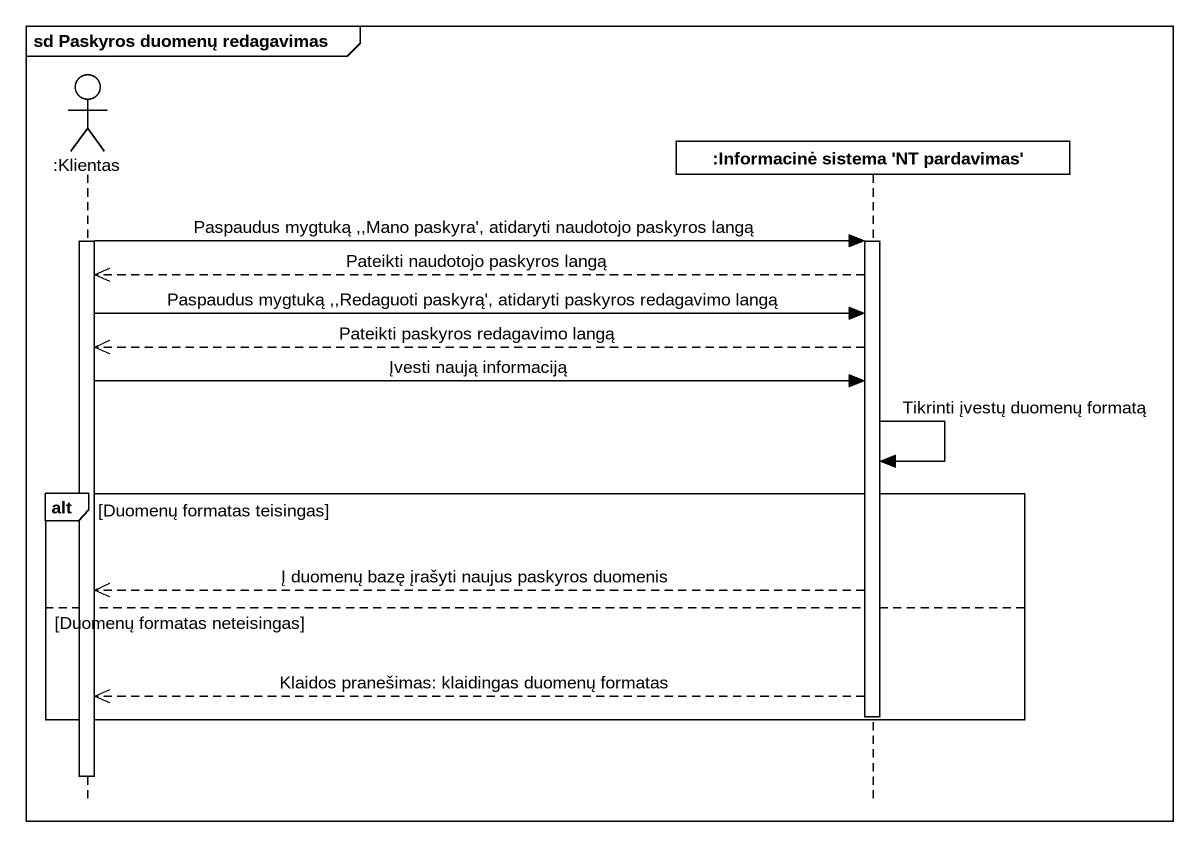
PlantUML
@startuml
mainframe sd Paskyros duomenų redagavimas
hide footbox
actor ":Klientas" as Klientas
participant ":Informacinė sistema 'NT pardavimas'" as Informacinė_sistema_NT

activate Klientas
Klientas -> Informacinė_sistema_NT : Paspaudus mygtuką ,,Mano paskyra', atidaryti naudotojo paskyros langą
activate Informacinė_sistema_NT
Informacinė_sistema_NT -->> Klientas : Pateikti naudotojo paskyros langą
Klientas -> Informacinė_sistema_NT : Paspaudus mygtuką ,,Redaguoti paskyrą', atidaryti paskyros redagavimo langą
Informacinė_sistema_NT -->> Klientas : Pateikti paskyros redagavimo langą
Klientas -> Informacinė_sistema_NT : Įvesti naują informaciją
Informacinė_sistema_NT -> Informacinė_sistema_NT : Tikrinti įvestų duomenų formatą
alt Duomenų formatas teisingas
  Informacinė_sistema_NT -->> Klientas : Į duomenų bazę įrašyti naujus paskyros duomenis
else Duomenų formatas neteisingas
  Informacinė_sistema_NT -->> Klientas : Klaidos pranešimas: klaidingas duomenų formatas
  deactivate Informacinė_sistema_NT
end
deactivate Klientas
@enduml
